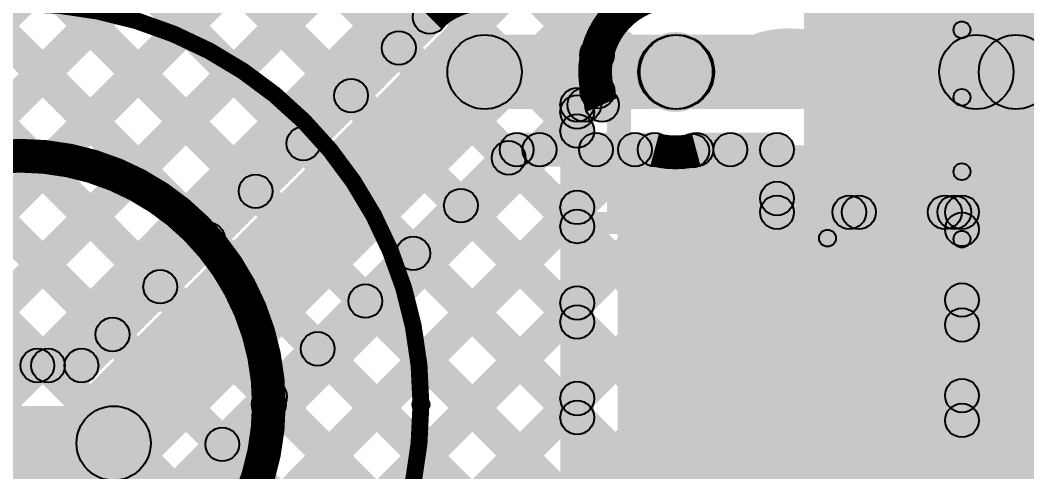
# Model space of a CAD drawing. Header units: millimetres. Extents: x -0.22 to 4.11, y -0.25 to 2.01.
# Drawn here: x 3.5155 to 3.8138, y 1.3547 to 1.4885 of the extents above; entities that cross this region are included whole.
import ezdxf

# ---------------------------------------------------------------- set-up
doc = ezdxf.new("R2010")
doc.units = ezdxf.units.MM
doc.header["$MEASUREMENT"] = 0
for name, color, linetype in [('BottomLayer', 5, 'Continuous'), ('BottomOverlay', 54, 'Continuous'), ('BottomPaste', 16, 'Continuous'), ('BottomSolder', 6, 'Continuous'), ('TopLayer', 1, 'Continuous'), ('TopOverlay', 2, 'Continuous'), ('TopPaste', 8, 'Continuous'), ('TopSolder', 216, 'Continuous'), ('ViaHoleLayer', 16, 'Continuous')]:
    doc.layers.add(name, color=color, linetype=linetype)

# ---------------------------------------------------------------- blocks, each defined once
blk = doc.blocks.new('TS_1103S_C_C_4')
at = {"layer": 'TopLayer'}
blk.add_hatch(color=1, dxfattribs=at).paths.add_polyline_path([(-0.35433, -0.0689), (-0.23622, -0.0689), (-0.23622, -0.12795), (-0.35433, -0.12795)])
at = {"layer": 'TopOverlay'}
blk.add_hatch(color=2, dxfattribs=at).paths.add_polyline_path([(-0.24167, 0.05118), (-0.23667, 0.05118), (-0.23667, -0.04921), (-0.24167, -0.04921)])
h = blk.add_hatch(color=2, dxfattribs=at)
edge = h.paths.add_edge_path()
edge.add_arc((-0.07363, 0), 0.005, 0, 360)
h = blk.add_hatch(color=2, dxfattribs=at)
edge = h.paths.add_edge_path()
edge.add_arc((-0.1187, 0), 0.0025, 0, 360)
h = blk.add_hatch(color=2, dxfattribs=at)
edge = h.paths.add_edge_path()
edge.add_arc((-0.23917, -0.04921), 0.0025, 0, 360)
at = {"layer": 'TopPaste'}
blk.add_hatch(color=8, dxfattribs=at).paths.add_polyline_path([(-0.35433, -0.0689), (-0.23622, -0.0689), (-0.23622, -0.12795), (-0.35433, -0.12795)])
at = {"layer": 'TopSolder'}
blk.add_hatch(color=216, dxfattribs=at).paths.add_polyline_path([(-0.35833, -0.0649), (-0.23222, -0.0649), (-0.23222, -0.13195), (-0.35833, -0.13195)])
at = {"layer": 'TopOverlay'}
for points, const_width in [([(0.1187, 0, 1), (-0.1187, 0, 1)], 0.005), ([(0.07363, 0, 1), (-0.07363, 0, 1)], 0.01)]:
    blk.add_lwpolyline(points, format="xyb", close=True, dxfattribs=dict(at, const_width=const_width))
for centre, radius in [((-0.07363, 0), 0.005), ((-0.1187, 0), 0.0025), ((-0.23917, -0.04921), 0.0025)]:
    blk.add_circle(centre, radius, dxfattribs=at)
blk = doc.blocks.new('C___0402_B_19')
at = {"layer": 'BottomLayer'}
for points in [[(-0.0095, 0.0125), (-0.0095, -0.0125), (-0.0275, -0.0125), (-0.0275, 0.0125)], [(0.0275, 0.0125), (0.0275, -0.0125), (0.0095, -0.0125), (0.0095, 0.0125)]]:
    blk.add_hatch(color=5, dxfattribs=at).paths.add_polyline_path(points)
at = {"layer": 'BottomOverlay'}
h = blk.add_hatch(color=54, dxfattribs=at)
edge = h.paths.add_edge_path()
edge.add_arc((-0.031, 0.016), 0.0025, 0, 360)
h = blk.add_hatch(color=54, dxfattribs=at)
edge = h.paths.add_edge_path()
edge.add_arc((-0.031, 0.016), 0.0025, 0, 360)
for points in [[(-0.011, 0.0185), (-0.011, 0.0135), (-0.031, 0.0135), (-0.031, 0.0185)], [(0.031, 0.0185), (0.031, 0.0135), (0.011, 0.0135), (0.011, 0.0185)], [(-0.0285, -0.016), (-0.0335, -0.016), (-0.0335, 0.016), (-0.0285, 0.016)], [(0.0335, -0.016), (0.0285, -0.016), (0.0285, 0.016), (0.0335, 0.016)], [(-0.011, -0.0135), (-0.011, -0.0185), (-0.031, -0.0185), (-0.031, -0.0135)], [(0.031, -0.0135), (0.031, -0.0185), (0.011, -0.0185), (0.011, -0.0135)]]:
    blk.add_hatch(color=54, dxfattribs=at).paths.add_polyline_path(points)
h = blk.add_hatch(color=54, dxfattribs=at)
edge = h.paths.add_edge_path()
edge.add_arc((-0.011, 0.016), 0.0025, 0, 360)
h = blk.add_hatch(color=54, dxfattribs=at)
edge = h.paths.add_edge_path()
edge.add_arc((0.011, 0.016), 0.0025, 0, 360)
h = blk.add_hatch(color=54, dxfattribs=at)
edge = h.paths.add_edge_path()
edge.add_arc((0.031, 0.016), 0.0025, 0, 360)
h = blk.add_hatch(color=54, dxfattribs=at)
edge = h.paths.add_edge_path()
edge.add_arc((0.031, 0.016), 0.0025, 0, 360)
h = blk.add_hatch(color=54, dxfattribs=at)
edge = h.paths.add_edge_path()
edge.add_arc((-0.031, -0.016), 0.0025, 0, 360)
h = blk.add_hatch(color=54, dxfattribs=at)
edge = h.paths.add_edge_path()
edge.add_arc((-0.031, -0.016), 0.0025, 0, 360)
h = blk.add_hatch(color=54, dxfattribs=at)
edge = h.paths.add_edge_path()
edge.add_arc((-0.011, -0.016), 0.0025, 0, 360)
h = blk.add_hatch(color=54, dxfattribs=at)
edge = h.paths.add_edge_path()
edge.add_arc((0.011, -0.016), 0.0025, 0, 360)
h = blk.add_hatch(color=54, dxfattribs=at)
edge = h.paths.add_edge_path()
edge.add_arc((0.031, -0.016), 0.0025, 0, 360)
h = blk.add_hatch(color=54, dxfattribs=at)
edge = h.paths.add_edge_path()
edge.add_arc((0.031, -0.016), 0.0025, 0, 360)
at = {"layer": 'BottomPaste'}
for points in [[(-0.0095, 0.0125), (-0.0095, -0.0125), (-0.0275, -0.0125), (-0.0275, 0.0125)], [(0.0275, 0.0125), (0.0275, -0.0125), (0.0095, -0.0125), (0.0095, 0.0125)]]:
    blk.add_hatch(color=16, dxfattribs=at).paths.add_polyline_path(points)
at = {"layer": 'BottomSolder'}
for points in [[(-0.00714, 0.01486), (-0.00714, -0.01486), (-0.02986, -0.01486), (-0.02986, 0.01486)], [(0.02986, 0.01486), (0.02986, -0.01486), (0.00714, -0.01486), (0.00714, 0.01486)]]:
    blk.add_hatch(color=6, dxfattribs=at).paths.add_polyline_path(points)
at = {"layer": 'BottomOverlay'}
for centre in [(-0.031, 0.016), (-0.031, 0.016), (-0.011, 0.016), (0.011, 0.016), (0.031, 0.016), (0.031, 0.016), (-0.031, -0.016), (-0.031, -0.016), (-0.011, -0.016), (0.011, -0.016), (0.031, -0.016), (0.031, -0.016)]:
    blk.add_circle(centre, 0.0025, dxfattribs=at)

msp = doc.modelspace()

# ---------------------------------------------------------------- hatches: boundary and pattern name
at = {"layer": 'BottomLayer'}
for points in [[(3.13425, 1.74033), (3.14132, 1.7474), (3.79807, 1.09065), (3.791, 1.08358)], [(3.13425, 1.74033), (3.14132, 1.7474), (3.79807, 1.09065), (3.791, 1.08358)], [(3.16255, 1.74031), (3.16962, 1.74738), (3.68407, 1.23294), (3.677, 1.22586)], [(3.16255, 1.74031), (3.16962, 1.74738), (3.68407, 1.23294), (3.677, 1.22586)], [(3.19085, 1.7403), (3.19792, 1.74737), (3.68407, 1.26122), (3.677, 1.25415)], [(3.19085, 1.7403), (3.19792, 1.74737), (3.68407, 1.26122), (3.677, 1.25415)], [(3.21915, 1.74028), (3.22622, 1.74735), (3.68407, 1.2895), (3.677, 1.28243)], [(3.21915, 1.74028), (3.22622, 1.74735), (3.68407, 1.2895), (3.677, 1.28243)], [(3.24745, 1.74027), (3.25452, 1.74734), (3.68407, 1.31779), (3.677, 1.31072)], [(3.24745, 1.74027), (3.25452, 1.74734), (3.68407, 1.31779), (3.677, 1.31072)], [(3.27574, 1.74025), (3.28282, 1.74732), (3.68407, 1.34607), (3.677, 1.339)], [(3.27574, 1.74025), (3.28282, 1.74732), (3.68407, 1.34607), (3.677, 1.339)], [(3.30404, 1.74024), (3.31112, 1.74731), (3.68407, 1.37436), (3.677, 1.36729)], [(3.30404, 1.74024), (3.31112, 1.74731), (3.68407, 1.37436), (3.677, 1.36729)], [(3.33234, 1.74022), (3.33941, 1.7473), (3.68407, 1.40264), (3.677, 1.39557)], [(3.33234, 1.74022), (3.33941, 1.7473), (3.68407, 1.40264), (3.677, 1.39557)], [(3.36064, 1.74021), (3.36771, 1.74728), (3.68407, 1.43093), (3.677, 1.42385)], [(3.36064, 1.74021), (3.36771, 1.74728), (3.68407, 1.43093), (3.677, 1.42385)], [(3.38894, 1.74019), (3.39601, 1.74727), (3.68407, 1.45921), (3.677, 1.45214)], [(3.38894, 1.74019), (3.39601, 1.74727), (3.68407, 1.45921), (3.677, 1.45214)], [(3.41724, 1.74018), (3.42431, 1.74725), (3.6899, 1.48167), (3.68282, 1.4746)], [(3.41724, 1.74018), (3.42431, 1.74725), (3.6899, 1.48167), (3.68282, 1.4746)], [(2.23483, 0.20652), (2.22776, 0.21359), (3.73107, 1.7169), (3.73814, 1.70983)], [(2.23483, 0.20652), (2.22776, 0.21359), (3.73107, 1.7169), (3.73814, 1.70983)], [(2.26312, 0.20652), (2.25605, 0.21359), (3.74338, 1.70092), (3.75045, 1.69385)], [(2.26312, 0.20652), (2.25605, 0.21359), (3.74338, 1.70092), (3.75045, 1.69385)], [(2.2914, 0.20652), (2.28433, 0.21359), (3.75898, 1.68825), (3.76606, 1.68118)], [(2.2914, 0.20652), (2.28433, 0.21359), (3.75898, 1.68825), (3.76606, 1.68118)], [(2.31968, 0.20652), (2.31261, 0.21359), (3.77815, 1.67913), (3.78522, 1.67206)], [(2.31968, 0.20652), (2.31261, 0.21359), (3.77815, 1.67913), (3.78522, 1.67206)], [(2.34797, 0.20652), (2.3409, 0.21359), (3.791, 1.66369), (3.79807, 1.65662)], [(2.34797, 0.20652), (2.3409, 0.21359), (3.791, 1.66369), (3.79807, 1.65662)], [(2.37625, 0.20652), (2.36918, 0.21359), (3.791, 1.63541), (3.79807, 1.62834)], [(2.37625, 0.20652), (2.36918, 0.21359), (3.791, 1.63541), (3.79807, 1.62834)], [(2.40454, 0.20652), (2.39747, 0.21359), (3.791, 1.60712), (3.79807, 1.60005)], [(2.40454, 0.20652), (2.39747, 0.21359), (3.791, 1.60712), (3.79807, 1.60005)], [(3.70964, 1.46213), (3.70964, 1.48413), (3.81053, 1.48412), (3.81053, 1.46212)], [(3.70964, 1.46213), (3.70964, 1.48413), (3.71008, 1.48413), (3.71008, 1.46213)], [(3.82653, 1.4843), (3.80953, 1.4843), (3.80953, 1.46242), (3.82653, 1.46242)], [(3.68616, 1.45986), (3.67909, 1.46693), (3.68301, 1.47085), (3.69008, 1.46378)], [(3.68616, 1.45986), (3.67909, 1.46693), (3.68301, 1.47085), (3.69008, 1.46378)], [(3.68053, 1.4584), (3.68053, 1.4684), (3.68791, 1.4684), (3.68791, 1.4584)], [(3.68053, 1.4584), (3.68053, 1.4684), (3.68791, 1.4684), (3.68791, 1.4584)], [(2.43282, 0.20652), (2.42575, 0.21359), (3.677, 1.46484), (3.68407, 1.45777)], [(2.43282, 0.20652), (2.42575, 0.21359), (3.677, 1.46484), (3.68407, 1.45777)], [(3.68553, 1.2205), (3.67553, 1.2205), (3.67553, 1.4634), (3.68553, 1.4634)], [(3.68553, 1.2205), (3.67553, 1.2205), (3.67553, 1.4634), (3.68553, 1.4634)], [(3.69253, 1.2325), (3.87953, 1.2325), (3.87953, 1.4514), (3.69253, 1.4514)], [(2.46111, 0.20652), (2.45404, 0.21359), (3.677, 1.43655), (3.68407, 1.42948)], [(2.46111, 0.20652), (2.45404, 0.21359), (3.677, 1.43655), (3.68407, 1.42948)], [(2.48939, 0.20652), (2.48232, 0.21359), (3.677, 1.40827), (3.68407, 1.4012)], [(2.48939, 0.20652), (2.48232, 0.21359), (3.677, 1.40827), (3.68407, 1.4012)], [(2.51767, 0.20652), (2.5106, 0.21359), (3.677, 1.37999), (3.68407, 1.37291)], [(2.51767, 0.20652), (2.5106, 0.21359), (3.677, 1.37999), (3.68407, 1.37291)]]:
    msp.add_hatch(color=5, dxfattribs=at).paths.add_polyline_path(points)
h = msp.add_hatch(color=5, dxfattribs=at)
edge = h.paths.add_edge_path()
edge.add_arc((3.68636, 1.47813), 0.005, 0, 360)
h = msp.add_hatch(color=5, dxfattribs=at)
edge = h.paths.add_edge_path()
edge.add_arc((3.68636, 1.47813), 0.005, 0, 360)
h = msp.add_hatch(color=5, dxfattribs=at)
edge = h.paths.add_edge_path()
edge.add_arc((3.70964, 1.47313), 0.01181, 0, 360)
h = msp.add_hatch(color=5, dxfattribs=at)
edge = h.paths.add_edge_path()
edge.add_arc((3.70964, 1.47313), 0.011, 0, 360)
h = msp.add_hatch(color=5, dxfattribs=at)
edge = h.paths.add_edge_path()
edge.add_arc((3.70964, 1.47313), 0.011, 0, 360)
h = msp.add_hatch(color=5, dxfattribs=at)
edge = h.paths.add_edge_path()
edge.add_arc((3.71008, 1.47313), 0.011, 0, 360)
h = msp.add_hatch(color=5, dxfattribs=at)
edge = h.paths.add_edge_path()
edge.add_arc((3.81053, 1.47312), 0.011, 0, 360)
h = msp.add_hatch(color=5, dxfattribs=at)
edge = h.paths.add_edge_path()
edge.add_arc((3.68655, 1.46732), 0.005, 0, 360)
h = msp.add_hatch(color=5, dxfattribs=at)
edge = h.paths.add_edge_path()
edge.add_arc((3.68655, 1.46732), 0.005, 0, 360)
h = msp.add_hatch(color=5, dxfattribs=at)
edge = h.paths.add_edge_path()
edge.add_arc((3.68053, 1.4634), 0.005, 0, 360)
h = msp.add_hatch(color=5, dxfattribs=at)
edge = h.paths.add_edge_path()
edge.add_arc((3.68053, 1.4634), 0.005, 0, 360)
h = msp.add_hatch(color=5, dxfattribs=at)
edge = h.paths.add_edge_path()
edge.add_arc((3.68053, 1.4634), 0.005, 0, 360)
h = msp.add_hatch(color=5, dxfattribs=at)
edge = h.paths.add_edge_path()
edge.add_arc((3.68053, 1.4634), 0.005, 0, 360)
h = msp.add_hatch(color=5, dxfattribs=at)
edge = h.paths.add_edge_path()
edge.add_arc((3.68263, 1.4634), 0.005, 0, 360)
h = msp.add_hatch(color=5, dxfattribs=at)
edge = h.paths.add_edge_path()
edge.add_arc((3.68263, 1.4634), 0.005, 0, 360)
h = msp.add_hatch(color=5, dxfattribs=at)
edge = h.paths.add_edge_path()
edge.add_arc((3.68791, 1.4634), 0.005, 0, 360)
h = msp.add_hatch(color=5, dxfattribs=at)
edge = h.paths.add_edge_path()
edge.add_arc((3.68791, 1.4634), 0.005, 0, 360)
h = msp.add_hatch(color=5, dxfattribs=at)
edge = h.paths.add_edge_path()
edge.add_arc((3.68791, 1.4634), 0.005, 0, 360)
h = msp.add_hatch(color=5, dxfattribs=at)
edge = h.paths.add_edge_path()
edge.add_arc((3.68791, 1.4634), 0.005, 0, 360)
h = msp.add_hatch(color=5, dxfattribs=at)
edge = h.paths.add_edge_path()
edge.add_arc((3.68053, 1.4613), 0.005, 0, 360)
h = msp.add_hatch(color=5, dxfattribs=at)
edge = h.paths.add_edge_path()
edge.add_arc((3.68053, 1.4613), 0.005, 0, 360)
h = msp.add_hatch(color=5, dxfattribs=at)
edge = h.paths.add_edge_path()
edge.add_arc((3.68053, 1.45567), 0.005, 0, 360)
h = msp.add_hatch(color=5, dxfattribs=at)
edge = h.paths.add_edge_path()
edge.add_arc((3.68053, 1.45567), 0.005, 0, 360)
h = msp.add_hatch(color=5, dxfattribs=at)
edge = h.paths.add_edge_path()
edge.add_arc((3.68053, 1.43302), 0.005, 0, 360)
h = msp.add_hatch(color=5, dxfattribs=at)
edge = h.paths.add_edge_path()
edge.add_arc((3.68053, 1.43302), 0.005, 0, 360)
h = msp.add_hatch(color=5, dxfattribs=at)
edge = h.paths.add_edge_path()
edge.add_arc((3.68053, 1.42739), 0.005, 0, 360)
h = msp.add_hatch(color=5, dxfattribs=at)
edge = h.paths.add_edge_path()
edge.add_arc((3.68053, 1.42739), 0.005, 0, 360)
h = msp.add_hatch(color=5, dxfattribs=at)
edge = h.paths.add_edge_path()
edge.add_arc((3.68053, 1.40473), 0.005, 0, 360)
h = msp.add_hatch(color=5, dxfattribs=at)
edge = h.paths.add_edge_path()
edge.add_arc((3.68053, 1.40473), 0.005, 0, 360)
h = msp.add_hatch(color=5, dxfattribs=at)
edge = h.paths.add_edge_path()
edge.add_arc((3.68053, 1.39911), 0.005, 0, 360)
h = msp.add_hatch(color=5, dxfattribs=at)
edge = h.paths.add_edge_path()
edge.add_arc((3.68053, 1.39911), 0.005, 0, 360)
h = msp.add_hatch(color=5, dxfattribs=at)
edge = h.paths.add_edge_path()
edge.add_arc((3.68053, 1.37645), 0.005, 0, 360)
h = msp.add_hatch(color=5, dxfattribs=at)
edge = h.paths.add_edge_path()
edge.add_arc((3.68053, 1.37645), 0.005, 0, 360)
h = msp.add_hatch(color=5, dxfattribs=at)
edge = h.paths.add_edge_path()
edge.add_arc((3.68053, 1.37082), 0.005, 0, 360)
h = msp.add_hatch(color=5, dxfattribs=at)
edge = h.paths.add_edge_path()
edge.add_arc((3.68053, 1.37082), 0.005, 0, 360)
at = {"layer": 'TopLayer'}
for points in [[(3.16255, 1.74031), (3.16962, 1.74738), (3.52726, 1.38974), (3.52019, 1.38267)], [(3.16255, 1.74031), (3.16962, 1.74738), (3.52726, 1.38974), (3.52019, 1.38267)], [(3.19085, 1.7403), (3.19792, 1.74737), (3.54636, 1.39893), (3.53929, 1.39185)], [(3.19085, 1.7403), (3.19792, 1.74737), (3.54636, 1.39893), (3.53929, 1.39185)], [(3.21915, 1.74028), (3.22622, 1.74735), (3.5605, 1.41307), (3.55343, 1.406)], [(3.21915, 1.74028), (3.22622, 1.74735), (3.5605, 1.41307), (3.55343, 1.406)], [(3.24745, 1.74027), (3.25452, 1.74734), (3.57465, 1.42721), (3.56758, 1.42014)], [(3.24745, 1.74027), (3.25452, 1.74734), (3.57465, 1.42721), (3.56758, 1.42014)], [(3.27574, 1.74025), (3.28282, 1.74732), (3.58879, 1.44135), (3.58172, 1.43428)], [(3.27574, 1.74025), (3.28282, 1.74732), (3.58879, 1.44135), (3.58172, 1.43428)], [(3.30404, 1.74024), (3.31112, 1.74731), (3.60293, 1.45549), (3.59586, 1.44842)], [(3.30404, 1.74024), (3.31112, 1.74731), (3.60293, 1.45549), (3.59586, 1.44842)], [(3.33234, 1.74022), (3.33941, 1.7473), (3.61707, 1.46964), (3.61, 1.46256)], [(3.33234, 1.74022), (3.33941, 1.7473), (3.61707, 1.46964), (3.61, 1.46256)], [(3.36064, 1.74021), (3.36771, 1.74728), (3.63122, 1.48378), (3.62414, 1.47671)], [(3.36064, 1.74021), (3.36771, 1.74728), (3.63122, 1.48378), (3.62414, 1.47671)], [(3.41098, 1.38267), (3.40391, 1.38974), (3.73107, 1.7169), (3.73814, 1.70983)], [(3.41098, 1.38267), (3.40391, 1.38974), (3.73107, 1.7169), (3.73814, 1.70983)], [(3.43927, 1.38267), (3.43219, 1.38974), (3.74338, 1.70092), (3.75045, 1.69385)], [(3.43927, 1.38267), (3.43219, 1.38974), (3.74338, 1.70092), (3.75045, 1.69385)], [(3.46755, 1.38267), (3.46048, 1.38974), (3.75898, 1.68825), (3.76606, 1.68118)], [(3.46755, 1.38267), (3.46048, 1.38974), (3.75898, 1.68825), (3.76606, 1.68118)], [(3.49583, 1.38267), (3.48876, 1.38974), (3.77815, 1.67913), (3.78522, 1.67206)], [(3.49583, 1.38267), (3.48876, 1.38974), (3.77815, 1.67913), (3.78522, 1.67206)], [(3.52412, 1.38267), (3.51705, 1.38974), (3.791, 1.66369), (3.79807, 1.65662)], [(3.52412, 1.38267), (3.51705, 1.38974), (3.791, 1.66369), (3.79807, 1.65662)], [(3.53718, 1.38267), (3.53011, 1.38974), (3.63329, 1.49293), (3.64036, 1.48586)], [(3.53718, 1.38267), (3.53011, 1.38974), (3.63329, 1.49293), (3.64036, 1.48586)], [(3.65309, 1.46213), (3.65309, 1.48413), (3.70964, 1.48413), (3.70964, 1.46213)], [(3.70964, 1.46213), (3.70964, 1.48413), (3.79881, 1.48413), (3.79881, 1.46213)], [(3.55095, 1.35543), (3.53539, 1.37098), (3.64531, 1.48091), (3.66087, 1.46535)], [(2.91545, 0.68915), (2.90838, 0.69622), (3.66582, 1.45366), (3.67289, 1.44659)], [(2.91545, 0.68915), (2.90838, 0.69622), (3.66582, 1.45366), (3.67289, 1.44659)], [(2.94373, 0.68915), (2.93666, 0.69622), (3.69411, 1.45366), (3.70118, 1.44659)], [(2.94373, 0.68915), (2.93666, 0.69622), (3.69411, 1.45366), (3.70118, 1.44659)], [(2.97202, 0.68915), (2.96495, 0.69622), (3.72239, 1.45366), (3.72946, 1.44659)], [(2.97202, 0.68915), (2.96495, 0.69622), (3.72239, 1.45366), (3.72946, 1.44659)], [(3.56297, 1.34341), (3.5559, 1.35048), (3.65908, 1.45366), (3.66615, 1.44659)], [(3.56297, 1.34341), (3.5559, 1.35048), (3.65908, 1.45366), (3.66615, 1.44659)], [(3.66262, 1.44513), (3.66262, 1.45513), (3.70348, 1.45513), (3.70348, 1.44513)], [(3.66262, 1.44513), (3.66262, 1.45513), (3.70348, 1.45513), (3.70348, 1.44513)], [(3.68254, 1.44659), (3.68961, 1.45366), (3.79807, 1.34521), (3.791, 1.33814)], [(3.68254, 1.44659), (3.68961, 1.45366), (3.79807, 1.34521), (3.791, 1.33814)], [(3.71111, 1.44631), (3.71818, 1.45338), (3.79807, 1.37349), (3.791, 1.36642)], [(3.71111, 1.44631), (3.71818, 1.45338), (3.79807, 1.37349), (3.791, 1.36642)], [(3.7158, 1.44513), (3.7158, 1.45513), (3.73975, 1.45513), (3.73975, 1.44513)], [(3.7158, 1.44513), (3.7158, 1.45513), (3.73975, 1.45513), (3.73975, 1.44513)], [(3.65667, 1.44418), (3.66374, 1.45125), (3.79365, 1.32134), (3.78658, 1.31427)], [(3.65667, 1.44418), (3.66374, 1.45125), (3.79365, 1.32134), (3.78658, 1.31427)], [(3.74475, 1.4316), (3.73475, 1.4316), (3.73475, 1.45013), (3.74475, 1.45013)], [(3.74475, 1.4316), (3.73475, 1.4316), (3.73475, 1.45013), (3.74475, 1.45013)], [(3.0003, 0.68915), (2.99323, 0.69622), (3.73622, 1.43921), (3.74329, 1.43213)], [(3.0003, 0.68915), (2.99323, 0.69622), (3.73622, 1.43921), (3.74329, 1.43213)], [(3.02859, 0.68915), (3.02152, 0.69622), (3.76043, 1.43514), (3.7675, 1.42806)], [(3.02859, 0.68915), (3.02152, 0.69622), (3.76043, 1.43514), (3.7675, 1.42806)], [(3.05687, 0.68915), (3.0498, 0.69622), (3.78872, 1.43514), (3.79579, 1.42806)], [(3.05687, 0.68915), (3.0498, 0.69622), (3.78872, 1.43514), (3.79579, 1.42806)], [(3.64253, 1.43004), (3.6496, 1.43711), (3.76537, 1.32134), (3.7583, 1.31427)], [(3.64253, 1.43004), (3.6496, 1.43711), (3.76537, 1.32134), (3.7583, 1.31427)], [(3.73975, 1.4266), (3.73975, 1.4366), (3.79453, 1.4366), (3.79453, 1.4266)], [(3.73975, 1.4266), (3.73975, 1.4366), (3.79453, 1.4366), (3.79453, 1.4266)], [(3.75764, 1.42806), (3.76471, 1.43514), (3.79807, 1.40178), (3.791, 1.39471)], [(3.75764, 1.42806), (3.76471, 1.43514), (3.79807, 1.40178), (3.791, 1.39471)], [(3.78592, 1.42806), (3.793, 1.43514), (3.79807, 1.43006), (3.791, 1.42299)], [(3.78592, 1.42806), (3.793, 1.43514), (3.79807, 1.43006), (3.791, 1.42299)], [(3.79953, 1.3178), (3.78953, 1.3178), (3.78953, 1.4316), (3.79953, 1.4316)], [(3.79953, 1.3178), (3.78953, 1.3178), (3.78953, 1.4316), (3.79953, 1.4316)], [(3.62839, 1.4159), (3.63546, 1.42297), (3.74329, 1.31514), (3.73622, 1.30807)], [(3.62839, 1.4159), (3.63546, 1.42297), (3.74329, 1.31514), (3.73622, 1.30807)], [(3.08516, 0.68915), (3.07809, 0.69622), (3.791, 1.40913), (3.79807, 1.40206)], [(3.08516, 0.68915), (3.07809, 0.69622), (3.791, 1.40913), (3.79807, 1.40206)], [(3.61424, 1.40175), (3.62132, 1.40882), (3.71833, 1.31181), (3.71126, 1.30474)], [(3.61424, 1.40175), (3.62132, 1.40882), (3.71833, 1.31181), (3.71126, 1.30474)], [(3.6001, 1.38761), (3.60717, 1.39468), (3.69608, 1.30578), (3.68901, 1.29871)], [(3.6001, 1.38761), (3.60717, 1.39468), (3.69608, 1.30578), (3.68901, 1.29871)], [(1.9258, 1.38121), (1.9258, 1.39121), (3.53364, 1.39121), (3.53364, 1.38121)], [(1.9258, 1.38121), (1.9258, 1.39121), (3.53364, 1.39121), (3.53364, 1.38121)], [(3.58596, 1.37347), (3.59303, 1.38054), (3.68423, 1.28934), (3.67716, 1.28227)], [(3.58596, 1.37347), (3.59303, 1.38054), (3.68423, 1.28934), (3.67716, 1.28227)], [(3.72903, 1.30474), (3.72196, 1.31181), (3.791, 1.38085), (3.79807, 1.37378)], [(3.72903, 1.30474), (3.72196, 1.31181), (3.791, 1.38085), (3.79807, 1.37378)], [(1.91627, 1.35221), (1.91627, 1.37421), (3.54317, 1.37421), (3.54317, 1.35221)], [(3.57182, 1.35933), (3.57889, 1.3664), (3.79807, 1.14722), (3.791, 1.14015)], [(3.57182, 1.35933), (3.57889, 1.3664), (3.79807, 1.14722), (3.791, 1.14015)]]:
    msp.add_hatch(color=1, dxfattribs=at).paths.add_polyline_path(points)
h = msp.add_hatch(color=1, dxfattribs=at)
edge = h.paths.add_edge_path()
edge.add_arc((3.63683, 1.48939), 0.005, 0, 360)
h = msp.add_hatch(color=1, dxfattribs=at)
edge = h.paths.add_edge_path()
edge.add_arc((3.63683, 1.48939), 0.005, 0, 360)
h = msp.add_hatch(color=1, dxfattribs=at)
edge = h.paths.add_edge_path()
edge.add_arc((3.63683, 1.48939), 0.005, 0, 360)
h = msp.add_hatch(color=1, dxfattribs=at)
edge = h.paths.add_edge_path()
edge.add_arc((3.63683, 1.48939), 0.005, 0, 360)
h = msp.add_hatch(color=1, dxfattribs=at)
edge = h.paths.add_edge_path()
edge.add_arc((3.63683, 1.48939), 0.005, 0, 360)
h = msp.add_hatch(color=1, dxfattribs=at)
edge = h.paths.add_edge_path()
edge.add_arc((3.63683, 1.48939), 0.005, 0, 360)
h = msp.add_hatch(color=1, dxfattribs=at)
edge = h.paths.add_edge_path()
edge.add_arc((3.62768, 1.48024), 0.005, 0, 360)
h = msp.add_hatch(color=1, dxfattribs=at)
edge = h.paths.add_edge_path()
edge.add_arc((3.62768, 1.48024), 0.005, 0, 360)
h = msp.add_hatch(color=1, dxfattribs=at)
edge = h.paths.add_edge_path()
edge.add_arc((3.65309, 1.47313), 0.011, 0, 360)
h = msp.add_hatch(color=1, dxfattribs=at)
edge = h.paths.add_edge_path()
edge.add_arc((3.65309, 1.47313), 0.011, 0, 360)
h = msp.add_hatch(color=1, dxfattribs=at)
edge = h.paths.add_edge_path()
edge.add_arc((3.70964, 1.47313), 0.01181, 0, 360)
h = msp.add_hatch(color=1, dxfattribs=at)
edge = h.paths.add_edge_path()
edge.add_arc((3.70964, 1.47313), 0.011, 0, 360)
h = msp.add_hatch(color=1, dxfattribs=at)
edge = h.paths.add_edge_path()
edge.add_arc((3.70964, 1.47313), 0.011, 0, 360)
h = msp.add_hatch(color=1, dxfattribs=at)
edge = h.paths.add_edge_path()
edge.add_arc((3.79881, 1.47313), 0.011, 0, 360)
h = msp.add_hatch(color=1, dxfattribs=at)
edge = h.paths.add_edge_path()
edge.add_arc((3.61354, 1.4661), 0.005, 0, 360)
h = msp.add_hatch(color=1, dxfattribs=at)
edge = h.paths.add_edge_path()
edge.add_arc((3.61354, 1.4661), 0.005, 0, 360)
h = msp.add_hatch(color=1, dxfattribs=at)
edge = h.paths.add_edge_path()
edge.add_arc((3.5994, 1.45196), 0.005, 0, 360)
h = msp.add_hatch(color=1, dxfattribs=at)
edge = h.paths.add_edge_path()
edge.add_arc((3.5994, 1.45196), 0.005, 0, 360)
h = msp.add_hatch(color=1, dxfattribs=at)
edge = h.paths.add_edge_path()
edge.add_arc((3.66262, 1.45013), 0.005, 0, 360)
h = msp.add_hatch(color=1, dxfattribs=at)
edge = h.paths.add_edge_path()
edge.add_arc((3.66262, 1.45013), 0.005, 0, 360)
h = msp.add_hatch(color=1, dxfattribs=at)
edge = h.paths.add_edge_path()
edge.add_arc((3.66262, 1.45013), 0.005, 0, 360)
h = msp.add_hatch(color=1, dxfattribs=at)
edge = h.paths.add_edge_path()
edge.add_arc((3.66262, 1.45013), 0.005, 0, 360)
h = msp.add_hatch(color=1, dxfattribs=at)
edge = h.paths.add_edge_path()
edge.add_arc((3.66936, 1.45013), 0.005, 0, 360)
h = msp.add_hatch(color=1, dxfattribs=at)
edge = h.paths.add_edge_path()
edge.add_arc((3.66936, 1.45013), 0.005, 0, 360)
h = msp.add_hatch(color=1, dxfattribs=at)
edge = h.paths.add_edge_path()
edge.add_arc((3.68608, 1.45013), 0.005, 0, 360)
h = msp.add_hatch(color=1, dxfattribs=at)
edge = h.paths.add_edge_path()
edge.add_arc((3.68608, 1.45013), 0.005, 0, 360)
h = msp.add_hatch(color=1, dxfattribs=at)
edge = h.paths.add_edge_path()
edge.add_arc((3.69764, 1.45013), 0.005, 0, 360)
h = msp.add_hatch(color=1, dxfattribs=at)
edge = h.paths.add_edge_path()
edge.add_arc((3.69764, 1.45013), 0.005, 0, 360)
h = msp.add_hatch(color=1, dxfattribs=at)
edge = h.paths.add_edge_path()
edge.add_arc((3.70348, 1.45013), 0.005, 0, 360)
h = msp.add_hatch(color=1, dxfattribs=at)
edge = h.paths.add_edge_path()
edge.add_arc((3.70348, 1.45013), 0.005, 0, 360)
h = msp.add_hatch(color=1, dxfattribs=at)
edge = h.paths.add_edge_path()
edge.add_arc((3.70348, 1.45013), 0.005, 0, 360)
h = msp.add_hatch(color=1, dxfattribs=at)
edge = h.paths.add_edge_path()
edge.add_arc((3.70348, 1.45013), 0.005, 0, 360)
h = msp.add_hatch(color=1, dxfattribs=at)
edge = h.paths.add_edge_path()
edge.add_arc((3.71464, 1.44985), 0.005, 0, 360)
h = msp.add_hatch(color=1, dxfattribs=at)
edge = h.paths.add_edge_path()
edge.add_arc((3.71464, 1.44985), 0.005, 0, 360)
h = msp.add_hatch(color=1, dxfattribs=at)
edge = h.paths.add_edge_path()
edge.add_arc((3.7158, 1.45013), 0.005, 0, 360)
h = msp.add_hatch(color=1, dxfattribs=at)
edge = h.paths.add_edge_path()
edge.add_arc((3.7158, 1.45013), 0.005, 0, 360)
h = msp.add_hatch(color=1, dxfattribs=at)
edge = h.paths.add_edge_path()
edge.add_arc((3.7158, 1.45013), 0.005, 0, 360)
h = msp.add_hatch(color=1, dxfattribs=at)
edge = h.paths.add_edge_path()
edge.add_arc((3.7158, 1.45013), 0.005, 0, 360)
h = msp.add_hatch(color=1, dxfattribs=at)
edge = h.paths.add_edge_path()
edge.add_arc((3.72593, 1.45013), 0.005, 0, 360)
h = msp.add_hatch(color=1, dxfattribs=at)
edge = h.paths.add_edge_path()
edge.add_arc((3.72593, 1.45013), 0.005, 0, 360)
h = msp.add_hatch(color=1, dxfattribs=at)
edge = h.paths.add_edge_path()
edge.add_arc((3.73975, 1.45013), 0.005, 0, 360)
h = msp.add_hatch(color=1, dxfattribs=at)
edge = h.paths.add_edge_path()
edge.add_arc((3.73975, 1.45013), 0.005, 0, 360)
h = msp.add_hatch(color=1, dxfattribs=at)
edge = h.paths.add_edge_path()
edge.add_arc((3.73975, 1.45013), 0.005, 0, 360)
h = msp.add_hatch(color=1, dxfattribs=at)
edge = h.paths.add_edge_path()
edge.add_arc((3.73975, 1.45013), 0.005, 0, 360)
h = msp.add_hatch(color=1, dxfattribs=at)
edge = h.paths.add_edge_path()
edge.add_arc((3.66021, 1.44772), 0.005, 0, 360)
h = msp.add_hatch(color=1, dxfattribs=at)
edge = h.paths.add_edge_path()
edge.add_arc((3.66021, 1.44772), 0.005, 0, 360)
h = msp.add_hatch(color=1, dxfattribs=at)
edge = h.paths.add_edge_path()
edge.add_arc((3.58525, 1.43782), 0.005, 0, 360)
h = msp.add_hatch(color=1, dxfattribs=at)
edge = h.paths.add_edge_path()
edge.add_arc((3.58525, 1.43782), 0.005, 0, 360)
h = msp.add_hatch(color=1, dxfattribs=at)
edge = h.paths.add_edge_path()
edge.add_arc((3.64606, 1.43357), 0.005, 0, 360)
h = msp.add_hatch(color=1, dxfattribs=at)
edge = h.paths.add_edge_path()
edge.add_arc((3.64606, 1.43357), 0.005, 0, 360)
h = msp.add_hatch(color=1, dxfattribs=at)
edge = h.paths.add_edge_path()
edge.add_arc((3.73975, 1.43567), 0.005, 0, 360)
h = msp.add_hatch(color=1, dxfattribs=at)
edge = h.paths.add_edge_path()
edge.add_arc((3.73975, 1.43567), 0.005, 0, 360)
h = msp.add_hatch(color=1, dxfattribs=at)
edge = h.paths.add_edge_path()
edge.add_arc((3.73975, 1.4316), 0.005, 0, 360)
h = msp.add_hatch(color=1, dxfattribs=at)
edge = h.paths.add_edge_path()
edge.add_arc((3.73975, 1.4316), 0.005, 0, 360)
h = msp.add_hatch(color=1, dxfattribs=at)
edge = h.paths.add_edge_path()
edge.add_arc((3.73975, 1.4316), 0.005, 0, 360)
h = msp.add_hatch(color=1, dxfattribs=at)
edge = h.paths.add_edge_path()
edge.add_arc((3.73975, 1.4316), 0.005, 0, 360)
h = msp.add_hatch(color=1, dxfattribs=at)
edge = h.paths.add_edge_path()
edge.add_arc((3.76118, 1.4316), 0.005, 0, 360)
h = msp.add_hatch(color=1, dxfattribs=at)
edge = h.paths.add_edge_path()
edge.add_arc((3.76118, 1.4316), 0.005, 0, 360)
h = msp.add_hatch(color=1, dxfattribs=at)
edge = h.paths.add_edge_path()
edge.add_arc((3.76397, 1.4316), 0.005, 0, 360)
h = msp.add_hatch(color=1, dxfattribs=at)
edge = h.paths.add_edge_path()
edge.add_arc((3.76397, 1.4316), 0.005, 0, 360)
h = msp.add_hatch(color=1, dxfattribs=at)
edge = h.paths.add_edge_path()
edge.add_arc((3.78946, 1.4316), 0.005, 0, 360)
h = msp.add_hatch(color=1, dxfattribs=at)
edge = h.paths.add_edge_path()
edge.add_arc((3.78946, 1.4316), 0.005, 0, 360)
h = msp.add_hatch(color=1, dxfattribs=at)
edge = h.paths.add_edge_path()
edge.add_arc((3.79225, 1.4316), 0.005, 0, 360)
h = msp.add_hatch(color=1, dxfattribs=at)
edge = h.paths.add_edge_path()
edge.add_arc((3.79225, 1.4316), 0.005, 0, 360)
h = msp.add_hatch(color=1, dxfattribs=at)
edge = h.paths.add_edge_path()
edge.add_arc((3.79453, 1.4316), 0.005, 0, 360)
h = msp.add_hatch(color=1, dxfattribs=at)
edge = h.paths.add_edge_path()
edge.add_arc((3.79453, 1.4316), 0.005, 0, 360)
h = msp.add_hatch(color=1, dxfattribs=at)
edge = h.paths.add_edge_path()
edge.add_arc((3.79453, 1.4316), 0.005, 0, 360)
h = msp.add_hatch(color=1, dxfattribs=at)
edge = h.paths.add_edge_path()
edge.add_arc((3.79453, 1.4316), 0.005, 0, 360)
h = msp.add_hatch(color=1, dxfattribs=at)
edge = h.paths.add_edge_path()
edge.add_arc((3.79453, 1.42653), 0.005, 0, 360)
h = msp.add_hatch(color=1, dxfattribs=at)
edge = h.paths.add_edge_path()
edge.add_arc((3.79453, 1.42653), 0.005, 0, 360)
h = msp.add_hatch(color=1, dxfattribs=at)
edge = h.paths.add_edge_path()
edge.add_arc((3.57111, 1.42367), 0.005, 0, 360)
h = msp.add_hatch(color=1, dxfattribs=at)
edge = h.paths.add_edge_path()
edge.add_arc((3.57111, 1.42367), 0.005, 0, 360)
h = msp.add_hatch(color=1, dxfattribs=at)
edge = h.paths.add_edge_path()
edge.add_arc((3.63192, 1.41943), 0.005, 0, 360)
h = msp.add_hatch(color=1, dxfattribs=at)
edge = h.paths.add_edge_path()
edge.add_arc((3.63192, 1.41943), 0.005, 0, 360)
h = msp.add_hatch(color=1, dxfattribs=at)
edge = h.paths.add_edge_path()
edge.add_arc((3.55697, 1.40953), 0.005, 0, 360)
h = msp.add_hatch(color=1, dxfattribs=at)
edge = h.paths.add_edge_path()
edge.add_arc((3.55697, 1.40953), 0.005, 0, 360)
h = msp.add_hatch(color=1, dxfattribs=at)
edge = h.paths.add_edge_path()
edge.add_arc((3.61778, 1.40529), 0.005, 0, 360)
h = msp.add_hatch(color=1, dxfattribs=at)
edge = h.paths.add_edge_path()
edge.add_arc((3.61778, 1.40529), 0.005, 0, 360)
h = msp.add_hatch(color=1, dxfattribs=at)
edge = h.paths.add_edge_path()
edge.add_arc((3.79453, 1.4056), 0.005, 0, 360)
h = msp.add_hatch(color=1, dxfattribs=at)
edge = h.paths.add_edge_path()
edge.add_arc((3.79453, 1.4056), 0.005, 0, 360)
h = msp.add_hatch(color=1, dxfattribs=at)
edge = h.paths.add_edge_path()
edge.add_arc((3.79453, 1.39824), 0.005, 0, 360)
h = msp.add_hatch(color=1, dxfattribs=at)
edge = h.paths.add_edge_path()
edge.add_arc((3.79453, 1.39824), 0.005, 0, 360)
h = msp.add_hatch(color=1, dxfattribs=at)
edge = h.paths.add_edge_path()
edge.add_arc((3.54283, 1.39539), 0.005, 0, 360)
h = msp.add_hatch(color=1, dxfattribs=at)
edge = h.paths.add_edge_path()
edge.add_arc((3.54283, 1.39539), 0.005, 0, 360)
h = msp.add_hatch(color=1, dxfattribs=at)
edge = h.paths.add_edge_path()
edge.add_arc((3.60364, 1.39115), 0.005, 0, 360)
h = msp.add_hatch(color=1, dxfattribs=at)
edge = h.paths.add_edge_path()
edge.add_arc((3.60364, 1.39115), 0.005, 0, 360)
h = msp.add_hatch(color=1, dxfattribs=at)
edge = h.paths.add_edge_path()
edge.add_arc((3.52058, 1.38621), 0.005, 0, 360)
h = msp.add_hatch(color=1, dxfattribs=at)
edge = h.paths.add_edge_path()
edge.add_arc((3.52058, 1.38621), 0.005, 0, 360)
h = msp.add_hatch(color=1, dxfattribs=at)
edge = h.paths.add_edge_path()
edge.add_arc((3.52373, 1.38621), 0.005, 0, 360)
h = msp.add_hatch(color=1, dxfattribs=at)
edge = h.paths.add_edge_path()
edge.add_arc((3.52373, 1.38621), 0.005, 0, 360)
h = msp.add_hatch(color=1, dxfattribs=at)
edge = h.paths.add_edge_path()
edge.add_arc((3.53364, 1.38621), 0.005, 0, 360)
h = msp.add_hatch(color=1, dxfattribs=at)
edge = h.paths.add_edge_path()
edge.add_arc((3.53364, 1.38621), 0.005, 0, 360)
h = msp.add_hatch(color=1, dxfattribs=at)
edge = h.paths.add_edge_path()
edge.add_arc((3.53364, 1.38621), 0.005, 0, 360)
h = msp.add_hatch(color=1, dxfattribs=at)
edge = h.paths.add_edge_path()
edge.add_arc((3.53364, 1.38621), 0.005, 0, 360)
h = msp.add_hatch(color=1, dxfattribs=at)
edge = h.paths.add_edge_path()
edge.add_arc((3.5895, 1.377), 0.005, 0, 360)
h = msp.add_hatch(color=1, dxfattribs=at)
edge = h.paths.add_edge_path()
edge.add_arc((3.5895, 1.377), 0.005, 0, 360)
h = msp.add_hatch(color=1, dxfattribs=at)
edge = h.paths.add_edge_path()
edge.add_arc((3.79453, 1.37731), 0.005, 0, 360)
h = msp.add_hatch(color=1, dxfattribs=at)
edge = h.paths.add_edge_path()
edge.add_arc((3.79453, 1.37731), 0.005, 0, 360)
h = msp.add_hatch(color=1, dxfattribs=at)
edge = h.paths.add_edge_path()
edge.add_arc((3.54317, 1.36321), 0.011, 0, 360)
h = msp.add_hatch(color=1, dxfattribs=at)
edge = h.paths.add_edge_path()
edge.add_arc((3.54317, 1.36321), 0.011, 0, 360)
h = msp.add_hatch(color=1, dxfattribs=at)
edge = h.paths.add_edge_path()
edge.add_arc((3.79453, 1.36996), 0.005, 0, 360)
h = msp.add_hatch(color=1, dxfattribs=at)
edge = h.paths.add_edge_path()
edge.add_arc((3.79453, 1.36996), 0.005, 0, 360)
h = msp.add_hatch(color=1, dxfattribs=at)
edge = h.paths.add_edge_path()
edge.add_arc((3.57535, 1.36286), 0.005, 0, 360)
h = msp.add_hatch(color=1, dxfattribs=at)
edge = h.paths.add_edge_path()
edge.add_arc((3.57535, 1.36286), 0.005, 0, 360)
at = {"layer": 'ViaHoleLayer'}
h = msp.add_hatch(color=16, dxfattribs=at)
edge = h.paths.add_edge_path()
edge.add_arc((3.70964, 1.47313), 0.00591, 0, 360)

# ---------------------------------------------------------------- linework, layer by layer
at = {"layer": 'BottomLayer', "const_width": 0.01}
msp.add_lwpolyline([(3.68791, 1.4634, -0.631725), (3.7158, 1.49613)], format="xyb", dxfattribs=at)
msp.add_lwpolyline([(3.68791, 1.4634, -0.631725), (3.7158, 1.49613)], format="xyb", dxfattribs=at)
at = {"layer": 'BottomLayer'}
for centre, radius in [((3.68636, 1.47813), 0.005), ((3.68636, 1.47813), 0.005), ((3.70964, 1.47313), 0.011), ((3.70964, 1.47313), 0.011), ((3.71008, 1.47313), 0.011), ((3.81053, 1.47312), 0.011), ((3.68655, 1.46732), 0.005), ((3.68655, 1.46732), 0.005), ((3.68053, 1.4634), 0.005), ((3.68053, 1.4634), 0.005), ((3.68053, 1.4634), 0.005), ((3.68053, 1.4634), 0.005), ((3.68263, 1.4634), 0.005), ((3.68263, 1.4634), 0.005), ((3.68791, 1.4634), 0.005), ((3.68791, 1.4634), 0.005), ((3.68791, 1.4634), 0.005), ((3.68791, 1.4634), 0.005), ((3.68053, 1.4613), 0.005), ((3.68053, 1.4613), 0.005), ((3.68053, 1.45567), 0.005), ((3.68053, 1.45567), 0.005), ((3.68053, 1.43302), 0.005), ((3.68053, 1.43302), 0.005), ((3.68053, 1.42739), 0.005), ((3.68053, 1.42739), 0.005), ((3.68053, 1.40473), 0.005), ((3.68053, 1.40473), 0.005), ((3.68053, 1.39911), 0.005), ((3.68053, 1.39911), 0.005), ((3.68053, 1.37645), 0.005), ((3.68053, 1.37645), 0.005), ((3.68053, 1.37082), 0.005), ((3.68053, 1.37082), 0.005)]:
    msp.add_circle(centre, radius, dxfattribs=at)
at = {"layer": 'TopLayer', "const_width": 0.01}
for points in [[(3.63683, 1.48939, -0.198912), (3.65309, 1.49613)], [(3.63683, 1.48939, -0.198912), (3.65309, 1.49613)], [(3.63683, 1.48939, -0.198912), (3.65309, 1.49613)], [(3.63683, 1.48939, -0.198912), (3.65309, 1.49613)], [(3.7158, 1.45013, -0.131624), (3.70348, 1.45013)], [(3.7158, 1.45013, -0.131624), (3.70348, 1.45013)]]:
    msp.add_lwpolyline(points, format="xyb", dxfattribs=at)
at = {"layer": 'TopLayer'}
for centre, radius in [((3.63683, 1.48939), 0.005), ((3.63683, 1.48939), 0.005), ((3.63683, 1.48939), 0.005), ((3.63683, 1.48939), 0.005), ((3.63683, 1.48939), 0.005), ((3.63683, 1.48939), 0.005), ((3.62768, 1.48024), 0.005), ((3.62768, 1.48024), 0.005), ((3.65309, 1.47313), 0.011), ((3.65309, 1.47313), 0.011), ((3.70964, 1.47313), 0.011), ((3.70964, 1.47313), 0.011), ((3.79881, 1.47313), 0.011), ((3.61354, 1.4661), 0.005), ((3.61354, 1.4661), 0.005), ((3.5994, 1.45196), 0.005), ((3.5994, 1.45196), 0.005), ((3.66262, 1.45013), 0.005), ((3.66262, 1.45013), 0.005), ((3.66262, 1.45013), 0.005), ((3.66262, 1.45013), 0.005), ((3.66936, 1.45013), 0.005), ((3.66936, 1.45013), 0.005), ((3.68608, 1.45013), 0.005), ((3.68608, 1.45013), 0.005), ((3.69764, 1.45013), 0.005), ((3.69764, 1.45013), 0.005), ((3.70348, 1.45013), 0.005), ((3.70348, 1.45013), 0.005), ((3.70348, 1.45013), 0.005), ((3.70348, 1.45013), 0.005), ((3.71464, 1.44985), 0.005), ((3.71464, 1.44985), 0.005), ((3.7158, 1.45013), 0.005), ((3.7158, 1.45013), 0.005), ((3.7158, 1.45013), 0.005), ((3.7158, 1.45013), 0.005), ((3.72593, 1.45013), 0.005), ((3.72593, 1.45013), 0.005), ((3.73975, 1.45013), 0.005), ((3.73975, 1.45013), 0.005), ((3.73975, 1.45013), 0.005), ((3.73975, 1.45013), 0.005), ((3.66021, 1.44772), 0.005), ((3.66021, 1.44772), 0.005), ((3.58525, 1.43782), 0.005), ((3.58525, 1.43782), 0.005), ((3.64606, 1.43357), 0.005), ((3.64606, 1.43357), 0.005), ((3.73975, 1.43567), 0.005), ((3.73975, 1.43567), 0.005), ((3.73975, 1.4316), 0.005), ((3.73975, 1.4316), 0.005), ((3.73975, 1.4316), 0.005), ((3.73975, 1.4316), 0.005), ((3.76118, 1.4316), 0.005), ((3.76118, 1.4316), 0.005), ((3.76397, 1.4316), 0.005), ((3.76397, 1.4316), 0.005), ((3.78946, 1.4316), 0.005), ((3.78946, 1.4316), 0.005), ((3.79225, 1.4316), 0.005), ((3.79225, 1.4316), 0.005), ((3.79453, 1.4316), 0.005), ((3.79453, 1.4316), 0.005), ((3.79453, 1.4316), 0.005), ((3.79453, 1.4316), 0.005), ((3.79453, 1.42653), 0.005), ((3.79453, 1.42653), 0.005), ((3.57111, 1.42367), 0.005), ((3.57111, 1.42367), 0.005), ((3.63192, 1.41943), 0.005), ((3.63192, 1.41943), 0.005), ((3.55697, 1.40953), 0.005), ((3.55697, 1.40953), 0.005), ((3.61778, 1.40529), 0.005), ((3.61778, 1.40529), 0.005), ((3.79453, 1.4056), 0.005), ((3.79453, 1.4056), 0.005), ((3.79453, 1.39824), 0.005), ((3.79453, 1.39824), 0.005), ((3.54283, 1.39539), 0.005), ((3.54283, 1.39539), 0.005), ((3.60364, 1.39115), 0.005), ((3.60364, 1.39115), 0.005), ((3.52058, 1.38621), 0.005), ((3.52058, 1.38621), 0.005), ((3.52373, 1.38621), 0.005), ((3.52373, 1.38621), 0.005), ((3.53364, 1.38621), 0.005), ((3.53364, 1.38621), 0.005), ((3.53364, 1.38621), 0.005), ((3.53364, 1.38621), 0.005), ((3.5895, 1.377), 0.005), ((3.5895, 1.377), 0.005), ((3.79453, 1.37731), 0.005), ((3.79453, 1.37731), 0.005), ((3.54317, 1.36321), 0.011), ((3.54317, 1.36321), 0.011), ((3.79453, 1.36996), 0.005), ((3.79453, 1.36996), 0.005), ((3.57535, 1.36286), 0.005), ((3.57535, 1.36286), 0.005)]:
    msp.add_circle(centre, radius, dxfattribs=at)

# ---------------------------------------------------------------- block references
for name, p, rotation in [('TS_1103S_C_C_4', (3.51553, 1.3747), 180), ('C___0402_B_19', (3.81053, 1.45462), 270)]:
    msp.add_blockref(name, p, dxfattribs=dict(rotation=rotation))

# ---------------------------------------------------------------- texts
at = {"layer": 'BottomOverlay', "text_generation_flag": 2}
msp.add_text('C1', height=0.06, dxfattribs=at).set_placement((3.77454, 1.42513))

doc.saveas('drawing.dxf')
